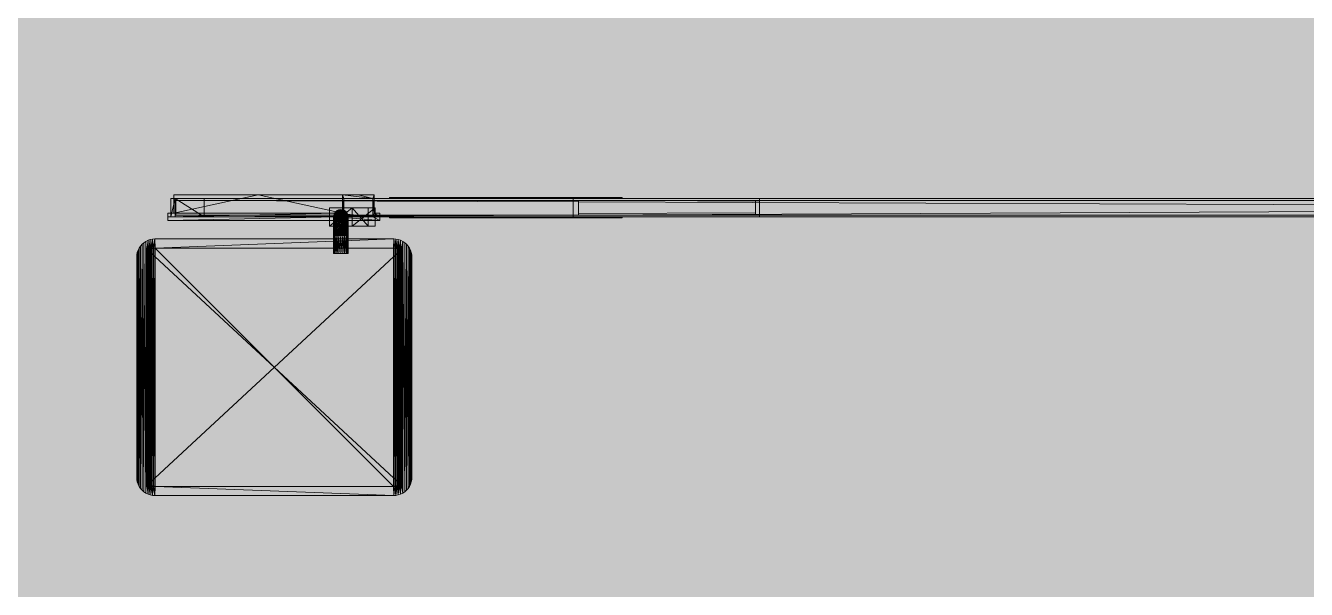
# Model space of a CAD drawing. Header units: millimetres. Extents: x 141848 to 1648660, y -465012 to -151356.
# Drawn here: x 428572 to 430248, y -271118 to -270380 of the extents above; entities that cross this region are included whole.
import ezdxf

# ---------------------------------------------------------------- set-up
doc = ezdxf.new("R2010")
doc.units = ezdxf.units.MM
doc.header["$MEASUREMENT"] = 0

msp = doc.modelspace()

# ---------------------------------------------------------------- hatches: boundary and pattern name
at = {"linetype": 'Continuous', "lineweight": 0, "true_color": 0x6f6f6f}
h = msp.add_hatch(color=8, dxfattribs=at)
h.paths.add_polyline_path([(360547.961, -275935.042), (360547.961, -295062.571), (487920.34, -293826.868), (487920.34, -270902.734), (487462.568, -270902.734), (472913.119, -271040.575), (472913.119, -163437.635), (371855.719, -163437.635), (371855.719, -271040.575), (371882.482, -271040.57), (371882.665, -272000.514, -0.40942736), (367883.201, -275935.042)])
h.paths.add_polyline_path([(377135.103, -260639.953), (373845.103, -260639.953), (373845.103, -248364.953), (373845.103, -243089.974), (373845.103, -242189.974), (377135.103, -242189.974)], flags=0)
h.paths.add_polyline_path([(415474.561, -260810.571), (380202.952, -260810.571), (380202.952, -230015.57), (380202.952, -193810.571), (380202.952, -171995.57), (431505.799, -171995.57), (464309.564, -171995.57), (464309.564, -262266.885), (436549.587, -262266.885), (436549.587, -189810.571), (412055.061, -189810.571), (412055.061, -201780.57), (412055.061, -204495.57), (415454.069, -204495.57), (415454.069, -208495.57), (415454.069, -218295.57), (405655.061, -218295.57), (405655.061, -222495.57), (415474.561, -222495.57)], flags=0)
h.paths.add_polyline_path([(381436.562, -269433.913, -0.09031866), (381558.292, -268727.623, -0.20144873), (382612.158, -267592.74, -0.10421145), (383417.525, -267415.055), (384017.498, -267409.371, -0.10404461), (384824.873, -267571.244, -0.23825546), (385983.776, -268953.318, -0.05518862), (386036.355, -269390.334), (386038.45, -269611.438), (386050.565, -270890.267), (385792.102, -271892.761, -0.26794919), (384069.602, -272909.124), (383469.629, -272914.808, -0.19371746), (382078.771, -272370.185, -0.07056876), (381728.183, -271931.262, -0.1316525), (381450.772, -270933.845)], flags=0)
h.paths.add_polyline_path([(392016.505, -273452.052), (392030.007, -267377.824, -0.3805567), (394016.505, -265609.826), (394094.233, -265609.826), (394094.233, -270609.826), (409094.233, -270609.826), (409094.233, -265609.826), (414055.71, -265609.826, -0.41421356), (415555.71, -267109.826), (415555.71, -273660.699, -0.34550161), (413836.804, -275433.432), (394027.271, -275599.002, -0.4157911), (392016.505, -273599.031)], flags=0)
h.paths.add_polyline_path([(424209.612, -271504.083, -0.13447393), (423930.467, -270484.937), (423930.467, -268984.937, -0.41421356), (425930.467, -266984.937), (426530.467, -266984.937, -0.41421356), (428530.467, -268984.937), (428530.467, -270484.937, -0.12882035), (428273.55, -271465.581, -0.27093629), (426530.467, -272484.937), (425930.467, -272484.937, -0.26498)], flags=0)
h.paths.add_polyline_path([(436562.206, -273329.325), (436569.468, -267730.336, -0.09856151), (436800.237, -266943.721), (436817.2, -266951.545, -0.258849), (438654.998, -265605.827), (438652.661, -265587.294), (439337.088, -265587.294), (439337.088, -265687.294), (439337.088, -270687.294), (469237.088, -270687.294), (469237.088, -265687.294), (470907.523, -265687.294), (472885.813, -265687.294), (472885.813, -267687.294), (472885.813, -271062.255, 0.00134576), (472885.842, -271073.021), (472896.728, -273095.233, -0.41421356), (470907.523, -275105.97), (462184.053, -275105.97, -0.00518896), (462130.957, -275116.103), (454147.511, -275196.191), (438770.531, -275253.24, -0.38655333), (436572.608, -273475.385, -0.02518922)], flags=0)

# ---------------------------------------------------------------- linework, layer by layer
at = {"color": 7, "linetype": 'Continuous', "lineweight": 20, "flags": 128}
for points in [[(428762.377, -270630.21), (428767.885, -270606.21)], [(428762.377, -270630.21), (428762.377, -270606.21)], [(428762.377, -270606.21), (428767.885, -270606.21)], [(428766.001, -270601.41), (428876.293, -270601.41), (428986.585, -270601.41)], [(428986.585, -270625.41), (428876.293, -270601.41), (428766.001, -270625.41)], [(428766.001, -270601.41), (428766.001, -270625.41)], [(428767.885, -270606.21), (428805.709, -270606.21)], [(428767.885, -270606.21), (428805.709, -270630.21)], [(428767.885, -270630.21), (428767.885, -270606.21)], [(428767.885, -270606.21), (429288.345, -270606.21)], [(428767.885, -270606.21), (428767.885, -270630.21)], [(429295.297, -270608.61), (428768.833, -270608.61)], [(428768.833, -270608.61), (429295.297, -270610.603)], [(428768.833, -270608.61), (428768.833, -270627.81)], [(428805.709, -270606.21), (428805.709, -270630.21)], [(428986.585, -270601.41), (429007.393, -270601.41), (429028.189, -270601.41)], [(428986.585, -270601.41), (429026.305, -270606.21)], [(428988.481, -270606.21), (428986.585, -270601.41)], [(428986.585, -270601.41), (428986.585, -270625.41)], [(428986.585, -270625.41), (428988.481, -270606.21)], [(428988.481, -270606.21), (429026.305, -270606.21)], [(428988.481, -270606.21), (428988.481, -270630.21)], [(429007.393, -270601.41), (429026.305, -270606.21)], [(429026.305, -270606.21), (429028.189, -270601.41)], [(429026.305, -270606.21), (429028.189, -270625.41)], [(429026.305, -270630.21), (429026.305, -270606.21)], [(429028.189, -270625.41), (429028.189, -270601.41)], [(429048.361, -270605.01), (429324.097, -270605.01)], [(429048.361, -270605.01), (429048.361, -270606.21)], [(429048.361, -270606.21), (429324.097, -270605.01)], [(429048.361, -270606.21), (429324.097, -270606.21)], [(429532.041, -270606.21), (429288.345, -270606.21)], [(429288.345, -270606.21), (429498.494, -270606.21)], [(429288.345, -270606.21), (433838.147, -270606.21)], [(429288.345, -270627.746), (433838.147, -270606.21)], [(429288.345, -270608.494), (429532.041, -270609.648)], [(433839.093, -270608.61), (429295.297, -270608.61)], [(429295.297, -270610.603), (433839.093, -270627.81)], [(429320.301, -270608.61), (429526.804, -270608.61)], [(429324.097, -270605.01), (429352.465, -270605.01)], [(429324.097, -270605.01), (429352.465, -270606.21)], [(429324.097, -270605.01), (429324.097, -270606.21)], [(429324.097, -270606.21), (429352.465, -270606.21)], [(429352.465, -270606.21), (429352.465, -270605.01)], [(428758.429, -270625.41), (428758.429, -270630.21), (428758.429, -270635.01)], [(428758.429, -270630.21), (428979.025, -270625.41)], [(428979.025, -270625.41), (428758.429, -270625.41)], [(428979.025, -270630.21), (428758.429, -270630.21)], [(428758.429, -270635.01), (428979.025, -270630.21)], [(428762.377, -270630.21), (428767.885, -270630.21)], [(428767.885, -270630.21), (429288.345, -270627.746)], [(428805.709, -270630.21), (428767.885, -270630.21)], [(428767.885, -270630.21), (429288.345, -270630.21)], [(429295.297, -270627.81), (428768.833, -270627.81)], [(428999.557, -270618.21), (428969.557, -270618.21)], [(428969.557, -270642.21), (428999.557, -270618.21)], [(428969.557, -270642.21), (428969.557, -270618.21)], [(428974.933, -270630.21), (428974.921, -270630.33)], [(428994.121, -270630.294), (428993.821, -270632.765), (428992.897, -270635.082), (428991.397, -270637.074), (428989.417, -270638.61), (428987.125, -270639.594), (428984.641, -270639.954), (428982.157, -270639.666), (428979.829, -270638.742), (428977.813, -270637.242), (428976.265, -270635.286), (428975.281, -270633.006), (428974.921, -270630.534)], [(428974.921, -270678.21), (428974.921, -270654.21), (428974.921, -270651.09), (428974.921, -270648.03), (428974.921, -270645.078), (428974.921, -270642.27), (428974.921, -270639.678), (428974.921, -270637.326), (428974.921, -270635.262), (428974.921, -270633.534), (428974.921, -270632.154), (428974.921, -270631.146), (428974.921, -270630.534), (428974.921, -270630.33)], [(428974.921, -270630.33), (428975.281, -270632.814)], [(428974.921, -270630.534), (428975.281, -270632.814)], [(428994.121, -270630.906), (428993.821, -270633.318), (428992.897, -270635.574), (428991.397, -270637.518), (428989.417, -270639.018), (428987.125, -270639.978), (428984.641, -270640.326), (428982.157, -270640.038), (428979.829, -270639.138), (428977.813, -270637.686), (428976.265, -270635.778), (428975.281, -270633.546), (428974.921, -270631.146)], [(428974.921, -270631.146), (428975.281, -270633.006), (428976.265, -270635.118)], [(428974.933, -270630.413), (428975.209, -270628.062), (428976.145, -270625.758), (428977.645, -270623.754), (428979.613, -270622.218), (428981.917, -270621.234), (428984.389, -270620.874), (428986.885, -270621.174), (428989.213, -270622.098), (428991.217, -270623.586), (428992.765, -270625.542), (428993.761, -270627.834), (428994.107, -270630.202)], [(428977.645, -270625.83), (428976.145, -270626.49), (428975.209, -270628.062), (428974.933, -270630.21)], [(428977.645, -270627.606), (428976.145, -270627.69), (428975.209, -270628.734), (428974.933, -270630.413)], [(428975.209, -270627.846), (428974.933, -270630.21)], [(428974.933, -270630.21), (428974.933, -270630.413)], [(428974.933, -270630.21), (428975.281, -270632.814)], [(428974.973, -270630.691), (428975.209, -270628.734), (428976.145, -270626.49), (428977.645, -270624.546), (428979.613, -270623.046), (428981.917, -270622.086), (428984.389, -270621.738), (428986.885, -270622.026), (428989.213, -270622.926), (428991.217, -270624.378), (428992.765, -270626.286), (428993.761, -270628.506), (428994.066, -270630.542)], [(428974.987, -270630.792), (428975.209, -270629.85), (428976.145, -270629.358), (428977.645, -270629.838), (428979.613, -270631.398), (428981.917, -270633.966), (428984.389, -270637.398), (428985.772, -270639.646)], [(428975.042, -270631.168), (428975.209, -270629.85), (428976.145, -270627.69), (428977.645, -270625.83), (428979.613, -270624.402), (428981.917, -270623.478), (428984.389, -270623.154), (428986.885, -270623.418), (428989.213, -270624.282), (428991.217, -270625.674), (428992.765, -270627.498), (428993.761, -270629.634), (428993.995, -270631.128)], [(428975.107, -270631.617), (428975.209, -270631.374), (428976.145, -270631.434), (428977.645, -270632.49), (428979.613, -270634.566), (428981.917, -270637.578), (428983.272, -270639.645)], [(428975.143, -270631.863), (428975.209, -270631.374), (428976.145, -270629.358), (428977.645, -270627.606), (428979.613, -270626.262), (428981.917, -270625.41), (428984.389, -270625.098), (428986.885, -270625.35), (428989.213, -270626.154), (428991.217, -270627.462), (428992.765, -270629.166), (428993.761, -270631.17), (428993.894, -270631.966)], [(428977.645, -270624.546), (428976.145, -270625.758), (428975.209, -270627.846)], [(428976.145, -270625.518), (428975.209, -270627.846)], [(428975.209, -270627.846), (428975.209, -270628.062), (428975.209, -270628.734), (428975.209, -270629.85), (428975.209, -270631.374), (428975.209, -270632.317)], [(428975.209, -270627.846), (428975.281, -270632.814)], [(428976.145, -270625.518), (428975.281, -270632.814)], [(428975.358, -270632.996), (428976.145, -270631.434), (428977.645, -270629.838), (428979.613, -270628.614), (428981.917, -270627.822), (428984.389, -270627.534), (428986.885, -270627.774), (428989.213, -270628.518), (428991.217, -270629.706), (428992.765, -270631.266), (428993.674, -270632.943)], [(428975.92, -270634.312), (428976.145, -270633.918), (428977.645, -270632.49), (428979.613, -270631.398), (428981.917, -270630.69), (428984.389, -270630.438), (428986.885, -270630.642), (428989.213, -270631.302), (428991.217, -270632.37), (428992.765, -270633.762), (428993.119, -270634.342)], [(428977.645, -270623.514), (428976.145, -270625.518)], [(428977.645, -270623.754), (428976.145, -270625.518)], [(428976.145, -270625.518), (428976.145, -270625.758), (428976.145, -270626.49), (428976.145, -270627.69), (428976.145, -270629.358), (428976.145, -270631.434), (428976.145, -270633.918), (428976.145, -270634.837)], [(428976.145, -270625.518), (428976.265, -270635.118)], [(428977.645, -270623.514), (428976.265, -270635.118)], [(428977.645, -270625.83), (428979.613, -270623.046), (428981.917, -270621.234), (428984.389, -270620.61)], [(428977.645, -270627.606), (428979.613, -270624.402), (428981.917, -270622.086), (428984.389, -270620.874)], [(428977.645, -270624.546), (428979.613, -270622.218), (428981.917, -270620.97)], [(428977.645, -270629.838), (428979.613, -270626.262), (428981.917, -270623.478), (428984.389, -270621.738)], [(428977.645, -270623.754), (428979.613, -270621.954)], [(428977.645, -270623.514), (428979.613, -270621.954)], [(428977.645, -270623.514), (428977.645, -270623.754), (428977.645, -270624.546), (428977.645, -270625.83), (428977.645, -270627.606), (428977.645, -270629.838), (428977.645, -270632.49), (428977.645, -270635.514), (428977.645, -270636.872)], [(428977.645, -270623.514), (428977.813, -270637.086)], [(428979.613, -270621.954), (428977.813, -270637.086)], [(428979.025, -270625.41), (428988.481, -270630.21)], [(428986.585, -270625.41), (428979.025, -270625.41)], [(428979.025, -270625.41), (428979.025, -270630.21), (428979.025, -270635.01)], [(428979.025, -270630.21), (428988.481, -270630.21), (429026.305, -270630.21), (429035.749, -270630.21)], [(428979.025, -270630.21), (429035.749, -270635.01)], [(428979.613, -270621.954), (428979.613, -270622.218), (428979.613, -270623.046), (428979.613, -270624.402), (428979.613, -270626.262), (428979.613, -270628.614), (428979.613, -270631.398), (428979.613, -270634.566), (428979.613, -270638.082), (428979.613, -270638.425)], [(428979.613, -270621.954), (428979.829, -270638.586)], [(428979.613, -270628.614), (428981.917, -270625.41), (428984.389, -270623.154)], [(428979.613, -270631.398), (428981.917, -270627.822), (428984.389, -270625.098)], [(428981.917, -270620.97), (428979.829, -270638.586)], [(428981.917, -270620.97), (428981.917, -270621.234), (428981.917, -270622.086), (428981.917, -270623.478), (428981.917, -270625.41), (428981.917, -270627.822), (428981.917, -270630.69), (428981.917, -270633.966), (428981.917, -270637.578), (428981.917, -270639.415)], [(428981.917, -270620.97), (428982.157, -270639.51)], [(428981.917, -270630.69), (428984.389, -270627.534)], [(428981.917, -270630.69), (428984.389, -270633.75), (428986.885, -270637.554), (428987.769, -270639.173)], [(428984.389, -270620.61), (428982.157, -270639.51)], [(428984.389, -270620.61), (428986.885, -270620.91), (428986.885, -270621.174), (428986.885, -270622.026), (428986.885, -270623.418), (428986.885, -270625.35), (428986.885, -270627.774), (428986.885, -270630.642), (428986.885, -270633.93), (428986.885, -270637.554), (428986.885, -270639.485)], [(428984.389, -270620.61), (428986.885, -270621.174), (428989.213, -270622.926), (428991.217, -270625.674)], [(428984.389, -270620.61), (428984.389, -270620.874), (428984.389, -270621.738), (428984.389, -270623.154), (428984.389, -270625.098), (428984.389, -270627.534), (428984.389, -270630.438), (428984.389, -270633.75), (428984.389, -270637.398), (428984.389, -270639.779)], [(428984.389, -270620.61), (428984.641, -270639.81)], [(428984.389, -270620.874), (428986.885, -270622.026), (428989.213, -270624.282), (428991.217, -270627.462)], [(428984.389, -270621.738), (428986.885, -270623.418), (428989.213, -270626.154), (428991.217, -270629.706)], [(428984.389, -270623.154), (428986.885, -270625.35), (428989.213, -270628.518), (428991.217, -270632.37)], [(428984.389, -270625.098), (428986.885, -270627.774), (428989.213, -270631.302), (428991.217, -270635.406)], [(428984.389, -270627.534), (428986.885, -270630.642), (428989.213, -270634.494), (428990.628, -270637.511)], [(428984.389, -270630.438), (428986.885, -270633.93), (428989.213, -270638.01), (428989.42, -270638.463)], [(428986.885, -270620.91), (428984.641, -270639.81)], [(428986.585, -270625.41), (428988.481, -270630.21)], [(428986.885, -270620.91), (428989.213, -270622.098), (428991.217, -270624.378)], [(428986.885, -270620.91), (428989.213, -270621.834)], [(428986.885, -270620.91), (428987.125, -270639.45)], [(428989.213, -270621.834), (428987.125, -270639.45)], [(428988.481, -270626.095), (429026.305, -270630.21)], [(428989.213, -270638.553), (428989.213, -270638.01), (428989.213, -270634.494), (428989.213, -270631.302), (428989.213, -270628.518), (428989.213, -270626.154), (428989.213, -270624.282), (428989.213, -270622.926), (428989.213, -270622.098), (428989.213, -270621.834)], [(428989.213, -270621.834), (428991.217, -270623.586)], [(428989.213, -270621.834), (428989.417, -270638.466)], [(428991.217, -270623.334), (428989.417, -270638.466)], [(428991.217, -270637.048), (428991.217, -270635.406), (428991.217, -270632.37), (428991.217, -270629.706), (428991.217, -270627.462), (428991.217, -270625.674), (428991.217, -270624.378), (428991.217, -270623.586), (428991.217, -270623.334)], [(428991.217, -270623.334), (428992.765, -270625.302)], [(428991.217, -270623.334), (428991.397, -270636.906)], [(428992.765, -270625.302), (428991.217, -270623.586)], [(428993.761, -270627.606), (428992.765, -270625.542), (428991.217, -270624.378)], [(428994.121, -270630.09), (428993.761, -270627.834), (428992.765, -270626.286), (428991.217, -270625.674)], [(428994.105, -270630.217), (428993.761, -270628.506), (428992.765, -270627.498), (428991.217, -270627.462)], [(428994.051, -270630.662), (428993.761, -270629.634), (428992.765, -270629.166), (428991.217, -270629.706)], [(428993.944, -270631.554), (428993.761, -270631.17), (428992.765, -270631.266), (428991.217, -270632.37)], [(428992.765, -270625.302), (428991.397, -270636.906)], [(428992.765, -270635.078), (428992.765, -270633.762), (428992.765, -270631.266), (428992.765, -270629.166), (428992.765, -270627.498), (428992.765, -270626.286), (428992.765, -270625.542), (428992.765, -270625.302)], [(428992.765, -270625.302), (428993.761, -270627.606)], [(428992.765, -270625.302), (428992.897, -270634.902)], [(428993.761, -270627.606), (428992.897, -270634.902)], [(428992.897, -270634.902), (428993.821, -270632.765), (428994.121, -270630.906)], [(428993.761, -270632.725), (428993.761, -270631.17), (428993.761, -270629.634), (428993.761, -270628.506), (428993.761, -270627.834), (428993.761, -270627.606)], [(428993.761, -270627.606), (428993.821, -270632.574)], [(428993.761, -270627.606), (428994.121, -270630.09)], [(428994.121, -270630.09), (428993.821, -270632.574)], [(428993.821, -270632.574), (428994.121, -270630.294)], [(428994.121, -270678.21), (428994.121, -270654.21), (428994.121, -270651.066), (428994.121, -270647.97), (428994.121, -270644.982), (428994.121, -270642.15), (428994.121, -270639.522), (428994.121, -270637.158), (428994.121, -270635.07), (428994.121, -270633.318), (428994.121, -270631.926), (428994.121, -270630.906), (428994.121, -270630.294), (428994.121, -270630.09)], [(429020.473, -270618.21), (428999.557, -270618.21)], [(429020.473, -270618.21), (428999.557, -270618.21)], [(428999.557, -270618.21), (429020.473, -270642.21)], [(428999.557, -270642.21), (428999.557, -270618.21)], [(428999.557, -270642.21), (429029.557, -270618.21)], [(428999.557, -270618.21), (429029.557, -270618.21)], [(428999.557, -270642.21), (428999.557, -270618.21)], [(429020.473, -270642.21), (429020.473, -270618.21)], [(429026.305, -270630.21), (429028.189, -270625.41)], [(429026.305, -270630.21), (429035.749, -270635.01)], [(429035.749, -270625.41), (429028.189, -270625.41)], [(429028.189, -270625.41), (429035.749, -270630.21)], [(429029.557, -270618.21), (429029.557, -270642.21)], [(429035.749, -270635.01), (429035.749, -270630.21), (429035.749, -270625.41)], [(429048.361, -270630.21), (429324.097, -270630.21)], [(429048.361, -270630.21), (429048.361, -270631.41)], [(429048.361, -270631.41), (429324.097, -270630.21)], [(429048.361, -270631.41), (429324.097, -270631.41)], [(429288.345, -270630.21), (433838.147, -270630.21)], [(429295.297, -270625.952), (429526.804, -270625.076)], [(429295.297, -270627.81), (429526.804, -270627.81)], [(429295.297, -270627.81), (429495.059, -270627.81)], [(433839.093, -270627.81), (429295.297, -270627.81)], [(429532.041, -270630.21), (429314.418, -270630.21)], [(429324.097, -270630.21), (429352.465, -270630.21)], [(429324.097, -270630.21), (429352.465, -270631.41)], [(429324.097, -270630.21), (429324.097, -270631.41)], [(429324.097, -270631.41), (429352.465, -270631.41)], [(429352.465, -270631.41), (429352.465, -270630.21)], [(428758.429, -270635.01), (428979.025, -270635.01)], [(428999.557, -270642.21), (428969.557, -270642.21)], [(428994.121, -270631.926), (428993.821, -270634.23), (428992.897, -270636.378), (428991.397, -270638.238), (428989.417, -270639.678), (428987.125, -270640.59), (428984.641, -270640.926), (428982.157, -270640.65), (428979.829, -270639.786), (428977.813, -270638.406), (428976.265, -270636.582), (428975.281, -270634.446), (428974.921, -270632.154)], [(428974.921, -270632.154), (428975.281, -270633.546), (428976.265, -270635.286), (428977.813, -270637.086)], [(428975.281, -270632.814), (428975.281, -270633.006), (428975.281, -270633.546), (428975.281, -270634.446), (428975.281, -270635.682), (428975.281, -270637.242), (428975.281, -270639.09), (428975.281, -270641.19), (428975.281, -270643.518), (428975.281, -270646.026), (428975.281, -270648.678), (428975.281, -270651.414), (428975.281, -270654.294), (428974.921, -270678.21)], [(428994.121, -270633.318), (428993.821, -270635.478), (428992.897, -270637.494), (428991.397, -270639.246), (428989.417, -270640.59), (428987.125, -270641.442), (428984.641, -270641.754), (428982.157, -270641.502), (428979.829, -270640.698), (428977.813, -270639.39), (428976.265, -270637.686), (428975.281, -270635.682), (428974.921, -270633.534)], [(428974.921, -270633.534), (428975.281, -270634.446), (428976.265, -270635.778), (428977.813, -270637.242)], [(428994.121, -270635.07), (428993.821, -270637.05), (428992.897, -270638.898), (428991.397, -270640.494), (428989.417, -270641.73), (428987.125, -270642.522), (428984.641, -270642.798), (428982.157, -270642.57), (428979.829, -270641.826), (428977.813, -270640.638), (428976.265, -270639.066), (428975.281, -270637.242), (428974.921, -270635.262)], [(428974.921, -270635.262), (428975.281, -270635.682), (428976.265, -270636.582), (428977.813, -270637.686)], [(428994.121, -270637.158), (428993.821, -270638.922), (428992.897, -270640.566), (428991.397, -270641.994), (428989.417, -270643.086), (428987.125, -270643.794), (428984.641, -270644.046), (428982.157, -270643.83), (428979.829, -270643.17), (428977.813, -270642.114), (428976.265, -270640.722), (428975.281, -270639.09), (428974.921, -270637.326)], [(428974.921, -270637.326), (428975.281, -270637.242), (428976.265, -270637.686), (428977.813, -270638.406)], [(428991.397, -270638.238), (428989.417, -270640.59), (428987.125, -270642.522), (428984.641, -270644.046), (428982.157, -270645.282), (428979.829, -270646.41), (428977.813, -270647.658), (428976.265, -270649.266), (428975.281, -270651.414), (428974.921, -270654.21)], [(428974.921, -270639.678), (428975.281, -270639.09), (428976.265, -270639.066), (428977.813, -270639.39)], [(428994.121, -270639.522), (428993.821, -270641.046), (428992.897, -270642.462), (428991.397, -270643.686), (428989.417, -270644.634), (428987.125, -270645.234), (428984.641, -270645.462), (428982.157, -270645.282), (428979.829, -270644.706), (428977.813, -270643.794), (428976.265, -270642.594), (428975.281, -270641.19), (428974.921, -270639.678)], [(428974.921, -270642.27), (428975.281, -270641.19), (428976.265, -270640.722), (428977.813, -270640.638)], [(428974.921, -270645.078), (428975.281, -270643.518), (428976.265, -270642.594), (428977.813, -270642.114)], [(428994.121, -270642.15), (428993.821, -270643.398), (428992.897, -270644.562), (428991.397, -270645.57), (428989.417, -270646.35), (428987.125, -270646.842), (428984.641, -270647.022), (428982.157, -270646.878), (428979.829, -270646.41), (428977.813, -270645.654), (428976.265, -270644.67), (428975.281, -270643.518), (428974.921, -270642.27)], [(428974.921, -270648.03), (428975.281, -270646.026), (428976.265, -270644.67), (428977.813, -270643.794), (428979.829, -270643.17)], [(428974.921, -270651.09), (428975.281, -270648.678), (428976.265, -270646.914), (428977.813, -270645.654), (428979.829, -270644.706), (428982.157, -270643.83)], [(428994.121, -270644.982), (428993.821, -270645.93), (428992.897, -270646.83), (428991.397, -270647.598), (428989.417, -270648.186), (428987.125, -270648.57), (428984.641, -270648.702), (428982.157, -270648.594), (428979.829, -270648.234), (428977.813, -270647.658), (428976.265, -270646.914), (428975.281, -270646.026), (428974.921, -270645.078)], [(428994.121, -270647.97), (428993.821, -270648.618), (428992.897, -270649.218), (428991.397, -270649.734), (428989.417, -270650.142), (428987.125, -270650.394), (428984.641, -270650.49), (428982.157, -270650.418), (428979.829, -270650.166), (428977.813, -270649.782), (428976.265, -270649.266), (428975.281, -270648.678), (428974.921, -270648.03)], [(428975.281, -270632.814), (428976.265, -270635.118)], [(428976.265, -270635.118), (428976.265, -270635.286), (428976.265, -270635.778), (428976.265, -270636.582), (428976.265, -270637.686), (428976.265, -270639.066), (428976.265, -270640.722), (428976.265, -270642.594), (428976.265, -270644.67), (428976.265, -270646.914), (428976.265, -270649.266), (428976.265, -270651.726), (428976.265, -270654.366), (428975.281, -270678.21)], [(428991.397, -270639.246), (428989.417, -270641.73), (428987.125, -270643.794), (428984.641, -270645.462), (428982.157, -270646.878), (428979.829, -270648.234), (428977.813, -270649.782), (428976.265, -270651.726), (428975.281, -270654.294)], [(428975.596, -270633.552), (428976.145, -270633.918), (428977.645, -270635.514), (428979.613, -270638.082), (428980.001, -270638.654)], [(428976.265, -270635.118), (428977.813, -270637.086)], [(428976.265, -270654.366), (428977.813, -270651.978), (428979.829, -270650.166), (428982.157, -270648.594), (428984.641, -270647.022), (428987.125, -270645.234), (428989.417, -270643.086)], [(428976.994, -270636.045), (428977.645, -270635.514), (428979.613, -270634.566), (428981.917, -270633.966), (428984.389, -270633.75), (428986.885, -270633.93), (428989.213, -270634.494), (428991.217, -270635.406), (428992.041, -270636.045)], [(428984.641, -270640.926), (428982.157, -270640.038), (428979.829, -270638.742), (428977.813, -270637.086)], [(428977.813, -270637.086), (428977.813, -270637.242), (428977.813, -270637.686), (428977.813, -270638.406), (428977.813, -270639.39), (428977.813, -270640.638), (428977.813, -270642.114), (428977.813, -270643.794), (428977.813, -270645.654), (428977.813, -270647.658), (428977.813, -270649.782), (428977.813, -270651.978), (428977.813, -270654.438), (428977.813, -270678.21)], [(428979.829, -270638.586), (428977.813, -270637.086)], [(428984.641, -270641.754), (428982.157, -270640.65), (428979.829, -270639.138), (428977.813, -270637.242)], [(428984.641, -270642.798), (428982.157, -270641.502), (428979.829, -270639.786), (428977.813, -270637.686)], [(428984.641, -270644.046), (428982.157, -270642.57), (428979.829, -270640.698), (428977.813, -270638.406)], [(428982.157, -270643.83), (428979.829, -270641.826), (428977.813, -270639.39)], [(428979.829, -270643.17), (428977.813, -270640.638)], [(428977.813, -270654.438), (428979.829, -270652.17), (428982.157, -270650.418), (428984.641, -270648.702), (428987.125, -270646.842), (428989.417, -270644.634)], [(428979.025, -270635.01), (429035.749, -270635.01)], [(428979.31, -270638.2), (428979.613, -270638.082), (428981.917, -270637.578), (428984.389, -270637.398), (428986.885, -270637.554), (428989.213, -270638.01), (428989.742, -270638.21)], [(428984.641, -270640.326), (428982.157, -270639.666), (428979.829, -270638.586)], [(428979.829, -270638.586), (428979.829, -270638.742), (428979.829, -270639.138), (428979.829, -270639.786), (428979.829, -270640.698), (428979.829, -270641.826), (428979.829, -270643.17), (428979.829, -270644.706), (428979.829, -270646.41), (428979.829, -270648.234), (428979.829, -270650.166), (428979.829, -270652.17), (428979.829, -270654.486), (428979.829, -270678.21)], [(428982.157, -270639.51), (428979.829, -270638.586)], [(428979.829, -270654.486), (428982.157, -270652.29), (428984.641, -270650.49), (428987.125, -270648.57), (428989.417, -270646.35), (428991.397, -270643.686)], [(428984.641, -270639.954), (428982.157, -270639.51)], [(428982.157, -270678.21), (428982.157, -270654.51), (428982.157, -270652.29), (428982.157, -270650.418), (428982.157, -270648.594), (428982.157, -270646.878), (428982.157, -270645.282), (428982.157, -270643.83), (428982.157, -270642.57), (428982.157, -270641.502), (428982.157, -270640.65), (428982.157, -270640.038), (428982.157, -270639.666), (428982.157, -270639.51)], [(428984.641, -270639.81), (428982.157, -270639.51)], [(428982.157, -270654.51), (428984.641, -270652.338), (428987.125, -270650.394), (428989.417, -270648.186), (428991.397, -270645.57)], [(428991.397, -270636.906), (428989.417, -270638.61), (428987.125, -270639.978), (428984.641, -270640.926)], [(428991.397, -270637.074), (428989.417, -270639.018), (428987.125, -270640.59), (428984.641, -270641.754)], [(428991.397, -270637.518), (428989.417, -270639.678), (428987.125, -270641.442), (428984.641, -270642.798)], [(428989.417, -270638.466), (428987.125, -270639.594), (428984.641, -270640.326)], [(428984.641, -270678.21), (428984.641, -270654.522), (428984.641, -270652.338), (428984.641, -270650.49), (428984.641, -270648.702), (428984.641, -270647.022), (428984.641, -270645.462), (428984.641, -270644.046), (428984.641, -270642.798), (428984.641, -270641.754), (428984.641, -270640.926), (428984.641, -270640.326), (428984.641, -270639.954), (428984.641, -270639.81), (428987.125, -270639.45)], [(428987.125, -270639.45), (428984.641, -270639.954)], [(428987.125, -270639.45), (428984.641, -270639.81)], [(428984.641, -270654.522), (428987.125, -270652.29), (428989.417, -270650.142), (428991.397, -270647.598)], [(428987.125, -270678.21), (428987.125, -270654.51), (428987.125, -270652.29), (428987.125, -270650.394), (428987.125, -270648.57), (428987.125, -270646.842), (428987.125, -270645.234), (428987.125, -270643.794), (428987.125, -270642.522), (428987.125, -270641.442), (428987.125, -270640.59), (428987.125, -270639.978), (428987.125, -270639.594), (428987.125, -270639.45), (428989.417, -270638.466)], [(428989.417, -270638.466), (428987.125, -270639.45)], [(428989.417, -270678.21), (428989.417, -270654.486), (428989.417, -270652.158), (428989.417, -270650.142), (428989.417, -270648.186), (428989.417, -270646.35), (428989.417, -270644.634), (428989.417, -270643.086), (428989.417, -270641.73), (428989.417, -270640.59), (428989.417, -270639.678), (428989.417, -270639.018), (428989.417, -270638.61), (428989.417, -270638.466)], [(428989.417, -270641.73), (428991.397, -270641.994), (428992.897, -270642.462), (428993.821, -270643.398), (428994.121, -270644.982)], [(428989.417, -270643.086), (428991.397, -270643.686), (428992.897, -270644.562), (428993.821, -270645.93), (428994.121, -270647.97)], [(428993.558, -270633.236), (428992.765, -270633.762), (428991.217, -270635.406)], [(428991.397, -270636.906), (428992.897, -270635.082), (428993.821, -270633.318), (428994.121, -270631.926)], [(428991.397, -270637.074), (428992.897, -270635.574), (428993.821, -270634.23), (428994.121, -270633.318)], [(428992.897, -270634.902), (428991.397, -270636.906)], [(428991.397, -270637.518), (428992.897, -270636.378), (428993.821, -270635.478), (428994.121, -270635.07)], [(428991.397, -270678.21), (428991.397, -270654.426), (428991.397, -270651.954), (428991.397, -270649.734), (428991.397, -270647.598), (428991.397, -270645.57), (428991.397, -270643.686), (428991.397, -270641.994), (428991.397, -270640.494), (428991.397, -270639.246), (428991.397, -270638.238), (428991.397, -270637.518), (428991.397, -270637.074), (428991.397, -270636.906)], [(428991.397, -270638.238), (428992.897, -270637.494), (428993.821, -270637.05), (428994.121, -270637.158)], [(428991.397, -270639.246), (428992.897, -270638.898), (428993.821, -270638.922), (428994.121, -270639.522)], [(428991.397, -270640.494), (428992.897, -270640.566), (428993.821, -270641.046), (428994.121, -270642.15)], [(428991.397, -270645.57), (428992.897, -270646.83), (428993.821, -270648.618), (428994.121, -270651.066)], [(428991.397, -270647.598), (428992.897, -270649.218), (428993.821, -270651.39), (428994.121, -270654.21)], [(428993.821, -270632.574), (428992.897, -270634.902)], [(428993.821, -270678.21), (428992.897, -270654.366), (428992.897, -270651.69), (428992.897, -270649.218), (428992.897, -270646.83), (428992.897, -270644.562), (428992.897, -270642.462), (428992.897, -270640.566), (428992.897, -270638.898), (428992.897, -270637.494), (428992.897, -270636.378), (428992.897, -270635.574), (428992.897, -270635.082), (428992.897, -270634.902)], [(428994.121, -270678.21), (428993.821, -270654.294), (428993.821, -270651.39), (428993.821, -270648.618), (428993.821, -270645.93), (428993.821, -270643.398), (428993.821, -270641.046), (428993.821, -270638.922), (428993.821, -270637.05), (428993.821, -270635.478), (428993.821, -270634.23), (428993.821, -270633.318), (428993.821, -270632.766), (428993.821, -270632.574)], [(429020.473, -270642.21), (428999.557, -270642.21)], [(429029.557, -270642.21), (428999.557, -270642.21)], [(429077.377, -270679.878), (429077.557, -270682.614), (429077.557, -270971.406), (429077.377, -270974.142), (429076.765, -270977.226), (429075.745, -270980.202), (429074.365, -270983.022), (429072.613, -270985.638), (429070.537, -270988.002), (429068.185, -270990.078), (429065.569, -270991.818), (429062.749, -270993.21), (429059.773, -270994.218), (429056.689, -270994.83), (429053.941, -270995.01), (428741.16, -270995.01), (428738.412, -270994.83), (428735.328, -270994.218), (428732.352, -270993.21), (428729.544, -270991.818), (428726.928, -270990.078), (428724.564, -270988.002), (428722.488, -270985.638), (428720.748, -270983.022), (428719.356, -270980.202), (428718.348, -270977.226), (428717.736, -270974.142), (428717.556, -270971.406), (428717.556, -270682.614), (428717.736, -270679.878), (428718.348, -270676.794), (428719.356, -270673.818), (428720.748, -270670.998), (428722.488, -270668.382), (428724.564, -270666.018), (428726.928, -270663.954), (428729.544, -270662.202), (428732.352, -270660.81), (428735.328, -270659.802), (428738.412, -270659.19), (428741.16, -270659.01), (429053.941, -270659.01), (429056.689, -270659.19), (429059.773, -270659.802), (429062.749, -270660.81), (429065.569, -270662.202), (429068.185, -270663.954), (429070.537, -270666.018), (429072.613, -270668.382), (429074.365, -270670.998), (429075.745, -270673.818), (429076.765, -270676.794), (429077.377, -270679.878), (429077.557, -270971.406)], [(428729.544, -270991.818), (428726.928, -270663.954)], [(428726.928, -270990.078), (428726.928, -270663.954)], [(428729.544, -270662.202), (428729.556, -270683.01), (428729.556, -270971.01), (428729.652, -270972.582), (428729.964, -270974.118), (428730.468, -270975.606), (428731.164, -270977.01), (428732.028, -270978.318), (428733.072, -270979.494), (428734.248, -270980.526), (428735.556, -270981.402), (428736.96, -270982.098), (428738.448, -270982.602), (428739.984, -270982.914), (428741.556, -270983.01), (429053.557, -270983.01), (429055.117, -270982.914), (429056.665, -270982.602), (429058.141, -270982.098), (429059.557, -270981.402), (429060.853, -270980.526), (429062.041, -270979.494), (429063.073, -270978.318), (429063.949, -270977.01), (429064.645, -270975.606), (429065.149, -270974.118), (429065.449, -270972.582)], [(428729.652, -270681.45), (428729.544, -270662.202)], [(428729.652, -270681.45), (428732.352, -270660.81)], [(428729.964, -270679.902), (428732.352, -270660.81)], [(428730.468, -270678.414), (428732.352, -270660.81)], [(428731.164, -270677.01), (428732.352, -270660.81)], [(428732.028, -270675.702), (428732.352, -270660.81)], [(428733.072, -270674.526), (428732.352, -270660.81)], [(428733.072, -270674.526), (428735.328, -270659.802)], [(428734.248, -270673.494), (428735.328, -270659.802)], [(428735.556, -270672.618), (428735.328, -270659.802)], [(428735.556, -270672.618), (428738.412, -270659.19)], [(428736.96, -270671.922), (428738.412, -270659.19)], [(428738.448, -270671.418), (428738.412, -270659.19)], [(428738.448, -270671.418), (428741.16, -270659.01)], [(428739.984, -270671.118), (428741.16, -270659.01)], [(428741.556, -270671.01), (428741.16, -270659.01)], [(428741.556, -270671.01), (429053.941, -270659.01)], [(428994.121, -270651.066), (428993.821, -270651.39), (428992.897, -270651.69), (428991.397, -270651.954), (428989.417, -270652.158), (428987.125, -270652.29), (428984.641, -270652.338), (428982.157, -270652.29), (428979.829, -270652.17), (428977.813, -270651.978), (428976.265, -270651.726), (428975.281, -270651.414), (428974.921, -270651.09)], [(428994.121, -270654.21), (428993.821, -270654.294), (428992.897, -270654.366), (428991.397, -270654.426), (428989.417, -270654.486), (428987.125, -270654.51), (428984.641, -270654.522), (428982.157, -270654.51), (428979.829, -270654.486), (428977.813, -270654.438), (428976.265, -270654.366), (428975.281, -270654.294), (428974.921, -270654.21)], [(428975.281, -270654.294), (428975.281, -270678.21)], [(428976.265, -270654.366), (428976.265, -270678.21)], [(428976.265, -270678.21), (428977.813, -270654.438)], [(428977.813, -270678.21), (428979.829, -270654.486)], [(428979.829, -270678.21), (428982.157, -270654.51)], [(428982.157, -270678.21), (428984.641, -270654.522)], [(428984.521, -270651.078), (428984.521, -270654.21)], [(428984.641, -270678.21), (428987.125, -270654.51)], [(428987.125, -270654.51), (428989.417, -270652.158), (428991.397, -270649.734)], [(428987.125, -270678.21), (428989.417, -270654.486)], [(428989.417, -270654.486), (428991.397, -270651.954)], [(428989.417, -270678.21), (428991.397, -270654.426)], [(428991.397, -270649.734), (428992.897, -270651.69), (428993.821, -270654.294)], [(428991.397, -270651.954), (428992.897, -270654.366)], [(428991.397, -270654.426), (428992.897, -270678.21)], [(428992.897, -270678.21), (428992.897, -270654.366)], [(428993.821, -270678.21), (428993.821, -270654.294)], [(429053.557, -270671.01), (429053.941, -270659.01)], [(429055.117, -270671.118), (429053.941, -270659.01)], [(429055.117, -270671.118), (429056.689, -270659.19)], [(429056.665, -270671.418), (429056.689, -270659.19)], [(429058.141, -270671.922), (429056.689, -270659.19)], [(429058.141, -270671.922), (429059.773, -270659.802)], [(429059.557, -270672.618), (429059.773, -270659.802)], [(429060.853, -270673.494), (429059.773, -270659.802)], [(429060.853, -270673.494), (429062.749, -270660.81)], [(429062.041, -270674.526), (429062.749, -270660.81)], [(429063.073, -270675.702), (429062.749, -270660.81)], [(429063.073, -270675.702), (429065.569, -270662.202)], [(429063.949, -270677.01), (429065.569, -270662.202)], [(429065.149, -270679.902), (429064.645, -270678.414), (429065.569, -270662.202)], [(429065.569, -270991.818), (429065.557, -270971.01), (429065.557, -270683.01), (429065.449, -270681.45), (429065.149, -270679.902), (429065.569, -270662.202)], [(429065.449, -270681.45), (429065.569, -270662.202)], [(429065.557, -270683.01), (429065.569, -270662.202)], [(429068.185, -270990.078), (429065.569, -270662.202)], [(429068.185, -270990.078), (429068.185, -270663.954)], [(428717.556, -270971.406), (428717.736, -270679.878)], [(428717.736, -270974.142), (428718.348, -270676.794)], [(428717.736, -270974.142), (428717.736, -270679.878)], [(428718.348, -270977.226), (428719.356, -270673.818)], [(428718.348, -270977.226), (428718.348, -270676.794)], [(428719.356, -270980.202), (428720.748, -270670.998)], [(428719.356, -270980.202), (428719.356, -270673.818)], [(428722.488, -270985.638), (428720.748, -270670.998)], [(428720.748, -270983.022), (428720.748, -270670.998)], [(428722.488, -270985.638), (428724.564, -270666.018)], [(428722.488, -270985.638), (428722.488, -270668.382)], [(428726.928, -270990.078), (428724.564, -270666.018)], [(428724.564, -270988.002), (428724.564, -270666.018)], [(429065.557, -270671.01), (428729.556, -270983.01)], [(428729.556, -270671.01), (428729.556, -270983.01)], [(429065.557, -270671.01), (428729.556, -270671.01)], [(428729.556, -270671.01), (428729.556, -270983.01)], [(429065.557, -270671.01), (428729.556, -270671.01)], [(429065.557, -270671.01), (428729.556, -270671.01)], [(429065.557, -270983.01), (428729.556, -270671.01)], [(428729.556, -270983.01), (428729.556, -270671.01)], [(429064.645, -270678.414), (429063.949, -270677.01), (429063.073, -270675.702), (429062.041, -270674.526), (429060.853, -270673.494), (429059.557, -270672.618), (429058.141, -270671.922), (429056.665, -270671.418), (429055.117, -270671.118), (429053.557, -270671.01), (428741.556, -270671.01), (428739.984, -270671.118), (428738.448, -270671.418), (428736.96, -270671.922), (428735.556, -270672.618), (428734.248, -270673.494), (428733.072, -270674.526), (428732.028, -270675.702), (428731.164, -270677.01), (428730.468, -270678.414), (428729.964, -270679.902), (428729.652, -270681.45), (428729.556, -270683.01)], [(428729.556, -270971.01), (428729.556, -270683.01), (428729.652, -270681.45)], [(428729.652, -270972.582), (428729.964, -270679.902)], [(428729.652, -270972.582), (428729.652, -270681.45)], [(428729.964, -270974.118), (428730.468, -270678.414)], [(428729.964, -270974.118), (428729.964, -270679.902)], [(428730.468, -270975.606), (428731.164, -270677.01)], [(428730.468, -270975.606), (428730.468, -270678.414)], [(428731.164, -270977.01), (428732.028, -270675.702)], [(428731.164, -270977.01), (428731.164, -270677.01)], [(428732.028, -270978.318), (428733.072, -270674.526)], [(428732.028, -270978.318), (428732.028, -270675.702)], [(428733.072, -270979.494), (428734.248, -270673.494)], [(428733.072, -270979.494), (428733.072, -270674.526)], [(428734.248, -270980.526), (428735.556, -270672.618)], [(428734.248, -270980.526), (428734.248, -270673.494)], [(428735.556, -270981.402), (428736.96, -270671.922)], [(428735.556, -270981.402), (428735.556, -270672.618)], [(428736.96, -270982.098), (428738.448, -270671.418)], [(428736.96, -270982.098), (428736.96, -270671.922)], [(428738.448, -270982.602), (428739.984, -270671.118)], [(428738.448, -270982.602), (428738.448, -270671.418)], [(428739.984, -270982.914), (428741.556, -270671.01)], [(428739.984, -270982.914), (428739.984, -270671.118)], [(429053.557, -270983.01), (428741.556, -270671.01)], [(428741.556, -270983.01), (428741.556, -270671.01)], [(428994.121, -270678.21), (428993.821, -270678.21), (428992.897, -270678.21), (428991.397, -270678.21), (428989.417, -270678.21), (428987.125, -270678.21), (428984.641, -270678.21), (428982.157, -270678.21), (428979.829, -270678.21), (428977.813, -270678.21), (428976.265, -270678.21), (428975.281, -270678.21), (428974.921, -270678.21)], [(428994.121, -270678.21), (428993.821, -270678.21), (428992.897, -270678.21), (428991.397, -270678.21), (428989.417, -270678.21), (428987.125, -270678.21), (428984.641, -270678.21), (428982.157, -270678.21), (428979.829, -270678.21), (428977.813, -270678.21), (428976.265, -270678.21), (428975.281, -270678.21), (428974.921, -270678.21)], [(429053.557, -270983.01), (429053.557, -270671.01)], [(429053.557, -270983.01), (429055.117, -270671.118)], [(429055.117, -270982.914), (429055.117, -270671.118)], [(429055.117, -270982.914), (429056.665, -270671.418)], [(429056.665, -270982.602), (429056.665, -270671.418)], [(429056.665, -270982.602), (429058.141, -270671.922)], [(429058.141, -270982.098), (429058.141, -270671.922)], [(429058.141, -270982.098), (429059.557, -270672.618)], [(429059.557, -270981.402), (429059.557, -270672.618)], [(429059.557, -270981.402), (429060.853, -270673.494)], [(429060.853, -270980.526), (429060.853, -270673.494)], [(429060.853, -270980.526), (429062.041, -270674.526)], [(429062.041, -270979.494), (429062.041, -270674.526)], [(429062.041, -270979.494), (429063.073, -270675.702)], [(429063.073, -270978.318), (429063.073, -270675.702)], [(429063.073, -270978.318), (429063.949, -270677.01)], [(429063.949, -270977.01), (429063.949, -270677.01)], [(429063.949, -270977.01), (429064.645, -270678.414)], [(429064.645, -270975.606), (429064.645, -270678.414)], [(429064.645, -270975.606), (429065.149, -270679.902)], [(429065.149, -270974.118), (429065.149, -270679.902)], [(429065.149, -270974.118), (429065.449, -270681.45)], [(429065.449, -270972.582), (429065.449, -270681.45)], [(429065.557, -270671.01), (429065.557, -270983.01)], [(429065.557, -270983.01), (429065.557, -270671.01)], [(429065.557, -270671.01), (429065.557, -270983.01)], [(429068.185, -270990.078), (429070.537, -270666.018)], [(429070.537, -270988.002), (429070.537, -270666.018)], [(429070.537, -270988.002), (429072.613, -270668.382)], [(429074.365, -270983.022), (429072.613, -270668.382)], [(429072.613, -270985.638), (429072.613, -270668.382)], [(429074.365, -270983.022), (429074.365, -270670.998)], [(429074.365, -270983.022), (429075.745, -270673.818)], [(429075.745, -270980.202), (429075.745, -270673.818)], [(429075.745, -270980.202), (429076.765, -270676.794)], [(429076.765, -270977.226), (429076.765, -270676.794)], [(429076.765, -270977.226), (429077.377, -270679.878)], [(429077.377, -270974.142), (429077.377, -270679.878)], [(429065.557, -270683.01), (429065.557, -270971.01), (429065.449, -270972.582)], [(428729.556, -270971.01), (428729.544, -270991.818)], [(428729.652, -270972.582), (428729.544, -270991.818)], [(428729.556, -270983.01), (429065.557, -270983.01)], [(428729.556, -270983.01), (429065.557, -270983.01)], [(429065.557, -270983.01), (428729.556, -270983.01)], [(428732.352, -270993.21), (428729.652, -270972.582)], [(428732.352, -270993.21), (428729.964, -270974.118)], [(428732.352, -270993.21), (428730.468, -270975.606)], [(428732.352, -270993.21), (428731.164, -270977.01)], [(428732.352, -270993.21), (428732.028, -270978.318)], [(428732.352, -270993.21), (428733.072, -270979.494)], [(428735.328, -270994.218), (428733.072, -270979.494)], [(428735.328, -270994.218), (428734.248, -270980.526)], [(428735.328, -270994.218), (428735.556, -270981.402)], [(428738.412, -270994.83), (428735.556, -270981.402)], [(428738.412, -270994.83), (428736.96, -270982.098)], [(428738.412, -270994.83), (428738.448, -270982.602)], [(428741.16, -270995.01), (428738.448, -270982.602)], [(428741.16, -270995.01), (428739.984, -270982.914)], [(428741.16, -270995.01), (428741.556, -270983.01)], [(429053.941, -270995.01), (428741.556, -270983.01)], [(429053.941, -270995.01), (429053.557, -270983.01)], [(429053.941, -270995.01), (429055.117, -270982.914)], [(429056.689, -270994.83), (429055.117, -270982.914)], [(429056.689, -270994.83), (429056.665, -270982.602)], [(429056.689, -270994.83), (429058.141, -270982.098)], [(429059.773, -270994.218), (429058.141, -270982.098)], [(429059.773, -270994.218), (429059.557, -270981.402)], [(429059.773, -270994.218), (429060.853, -270980.526)], [(429062.749, -270993.21), (429060.853, -270980.526)], [(429062.749, -270993.21), (429062.041, -270979.494)], [(429062.749, -270993.21), (429063.073, -270978.318)], [(429065.569, -270991.818), (429063.073, -270978.318)], [(429065.569, -270991.818), (429063.949, -270977.01)], [(429065.569, -270991.818), (429064.645, -270975.606)], [(429065.569, -270991.818), (429065.149, -270974.118)], [(429065.569, -270991.818), (429065.449, -270972.582), (429065.557, -270971.01)]]:
    msp.add_lwpolyline(points, dxfattribs=at)
at = {"color": 212, "linetype": 'Continuous', "lineweight": 5, "true_color": 0xcb00cc, "flags": 128}
for points in [[(429288.345, -270606.21), (429288.345, -270627.746), (429288.345, -270630.21)], [(429532.041, -270606.21), (429498.494, -270606.21), (429288.345, -270606.21)], [(429526.804, -270608.61), (429320.301, -270608.61), (429295.297, -270608.61)], [(429295.297, -270608.61), (429295.297, -270610.603), (429295.297, -270627.81)], [(429526.804, -270627.81), (429526.804, -270625.076), (429526.804, -270608.61)], [(429532.041, -270630.21), (429532.041, -270609.648), (429532.041, -270606.21)], [(429288.345, -270630.21), (429314.418, -270630.21), (429532.041, -270630.21)], [(429295.297, -270627.81), (429495.059, -270627.81), (429526.804, -270627.81)]]:
    msp.add_lwpolyline(points, dxfattribs=at)
at = {"color": 7, "linetype": 'Continuous', "lineweight": 20, "flags": 128}
for points in [[(428994.121, -270630.09), (428993.761, -270627.606), (428992.765, -270625.302), (428991.217, -270623.334), (428989.213, -270621.834), (428986.885, -270620.91), (428984.389, -270620.61), (428981.917, -270620.97), (428979.613, -270621.954), (428977.645, -270623.514), (428976.145, -270625.518), (428975.209, -270627.846), (428974.933, -270630.21), (428974.921, -270630.33), (428975.281, -270632.814), (428976.265, -270635.118), (428977.813, -270637.086), (428979.829, -270638.586), (428982.157, -270639.51), (428984.641, -270639.81), (428987.125, -270639.45), (428989.417, -270638.466), (428991.397, -270636.906), (428992.897, -270634.902), (428993.821, -270632.574)], [(428991.217, -270623.334), (428989.213, -270621.834), (428986.885, -270620.91), (428984.389, -270620.61), (428981.917, -270620.97), (428979.613, -270621.954), (428977.645, -270623.514), (428976.145, -270625.518), (428975.209, -270627.846), (428974.933, -270630.21), (428974.921, -270630.33), (428975.281, -270632.814), (428976.265, -270635.118), (428977.813, -270637.086), (428979.829, -270638.586), (428982.157, -270639.51), (428984.641, -270639.81), (428987.125, -270639.45), (428989.417, -270638.466), (428991.397, -270636.906), (428992.897, -270634.902), (428993.821, -270632.574), (428994.121, -270630.09), (428993.761, -270627.606), (428992.765, -270625.302)], [(429064.645, -270678.414), (429065.149, -270679.902), (429065.449, -270681.45), (429065.557, -270683.01), (429065.449, -270972.582), (429065.149, -270974.118), (429064.645, -270975.606), (429063.949, -270977.01), (429063.073, -270978.318), (429062.041, -270979.494), (429060.853, -270980.526), (429059.557, -270981.402), (429058.141, -270982.098), (429056.665, -270982.602), (429055.117, -270982.914), (429053.557, -270983.01), (428741.556, -270983.01), (428739.984, -270982.914), (428738.448, -270982.602), (428736.96, -270982.098), (428735.556, -270981.402), (428734.248, -270980.526), (428733.072, -270979.494), (428732.028, -270978.318), (428731.164, -270977.01), (428730.468, -270975.606), (428729.964, -270974.118), (428729.652, -270972.582), (428729.556, -270971.01), (428729.652, -270681.45), (428729.964, -270679.902), (428730.468, -270678.414), (428731.164, -270677.01), (428732.028, -270675.702), (428733.072, -270674.526), (428734.248, -270673.494), (428735.556, -270672.618), (428736.96, -270671.922), (428738.448, -270671.418), (428739.984, -270671.118), (428741.556, -270671.01), (429053.557, -270671.01), (429055.117, -270671.118), (429056.665, -270671.418), (429058.141, -270671.922), (429059.557, -270672.618), (429060.853, -270673.494), (429062.041, -270674.526), (429063.073, -270675.702), (429063.949, -270677.01)]]:
    msp.add_lwpolyline(points, close=True, dxfattribs=at)
at = {"color": 212, "linetype": 'Continuous', "lineweight": 5, "true_color": 0xcb00cc, "flags": 128}
msp.add_lwpolyline([(428729.611, -270971.901), (428729.652, -270972.582), (428729.829, -270973.452), (428729.964, -270974.118), (428730.25, -270974.961), (428730.468, -270975.606), (428730.863, -270976.401), (428731.164, -270977.01), (428731.654, -270977.751), (428732.028, -270978.318), (428732.62, -270978.984), (428733.072, -270979.494), (428733.582, -270979.941), (428734.248, -270980.526), (428734.815, -270980.905), (428735.556, -270981.402), (428736.165, -270981.703), (428736.96, -270982.098), (428737.605, -270982.316), (428738.448, -270982.602), (428739.114, -270982.737), (428739.984, -270982.914), (428740.666, -270982.955), (428741.556, -270983.01), (428876.756, -270983.01), (429053.557, -270983.01), (429054.233, -270982.968), (429055.117, -270982.914), (429055.787, -270982.779), (429056.665, -270982.602), (429057.304, -270982.383), (429058.141, -270982.098), (429058.754, -270981.796), (429059.557, -270981.402), (429060.118, -270981.022), (429060.853, -270980.526), (429061.367, -270980.079), (429062.041, -270979.494), (429062.625, -270978.827), (429063.073, -270978.318), (429063.569, -270977.577), (429063.949, -270977.01), (429064.343, -270976.214), (429064.645, -270975.606), (429064.93, -270974.763), (429065.149, -270974.118), (429065.319, -270973.247), (429065.449, -270972.582), (429065.51, -270971.691), (429065.557, -270971.01), (429065.557, -270807.81), (429065.557, -270683.01), (429065.495, -270682.126), (429065.449, -270681.45), (429065.279, -270680.573), (429065.149, -270679.902), (429064.863, -270679.059), (429064.645, -270678.414), (429064.25, -270677.618), (429063.949, -270677.01), (429063.452, -270676.269), (429063.073, -270675.702), (429062.488, -270675.035), (429062.041, -270674.526), (429061.526, -270674.079), (429060.853, -270673.494), (429060.291, -270673.114), (429059.557, -270672.618), (429058.943, -270672.316), (429058.141, -270671.922), (429057.501, -270671.703), (429056.665, -270671.418), (429055.994, -270671.288), (429055.117, -270671.118), (429054.441, -270671.071), (429053.557, -270671.01), (428918.357, -270671.01), (428741.556, -270671.01), (428740.875, -270671.057), (428739.984, -270671.118), (428739.319, -270671.248), (428738.448, -270671.418), (428737.804, -270671.636), (428736.96, -270671.922), (428736.352, -270672.223), (428735.556, -270672.618), (428734.99, -270672.997), (428734.248, -270673.494), (428733.739, -270673.941), (428733.072, -270674.526), (428732.481, -270675.192), (428732.028, -270675.702), (428731.539, -270676.443), (428731.164, -270677.01), (428730.77, -270677.805), (428730.468, -270678.414), (428730.183, -270679.257), (428729.964, -270679.902), (428729.788, -270680.779), (428729.652, -270681.45), (428729.598, -270682.334), (428729.556, -270683.01), (428729.556, -270846.21), (428729.556, -270971.01)], close=True, dxfattribs=at)

doc.saveas('drawing.dxf')
